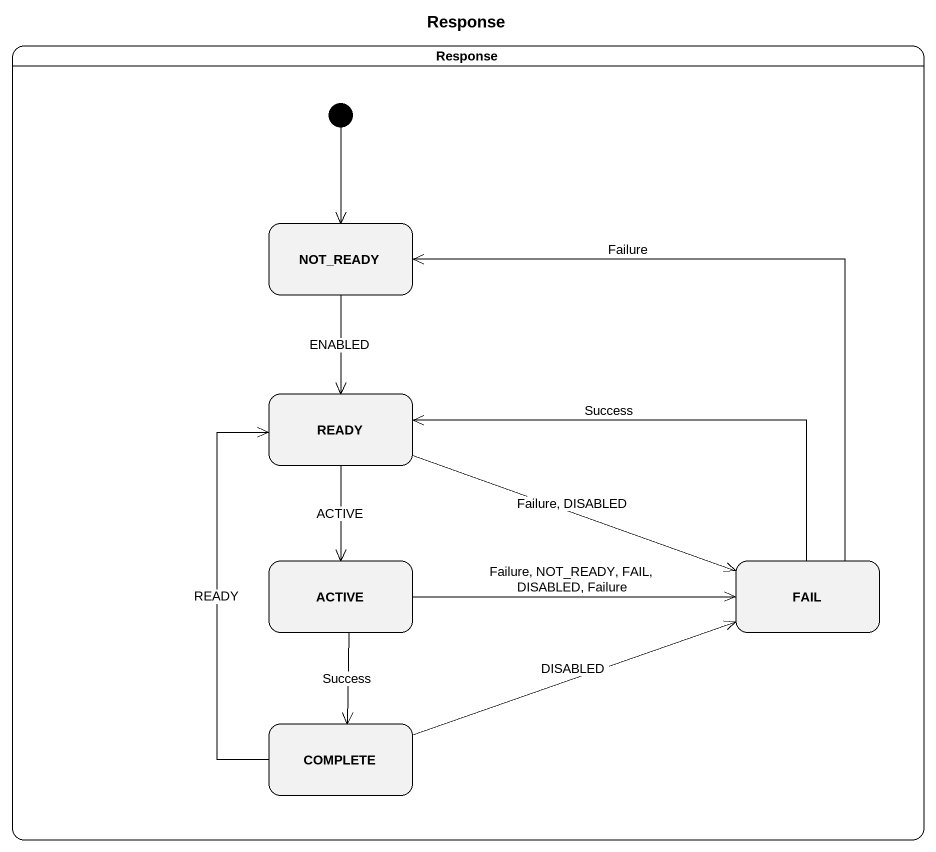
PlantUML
@startuml
title Response
hide empty description
state Response {
  state NOT_READY
  state READY
  state ACTIVE
  state FAIL
  state COMPLETE
  [*] --> NOT_READY
}
NOT_READY --> READY : ENABLED
READY --> ACTIVE : ACTIVE
READY -right-> FAIL : Failure, DISABLED
ACTIVE -right-> FAIL : Failure, NOT_READY, FAIL, DISABLED, Failure
ACTIVE --> COMPLETE : Success
FAIL -up-> NOT_READY : Failure
FAIL -left-> READY : Success
COMPLETE -up-> READY : READY
COMPLETE -right-> FAIL : DISABLED
@enduml
